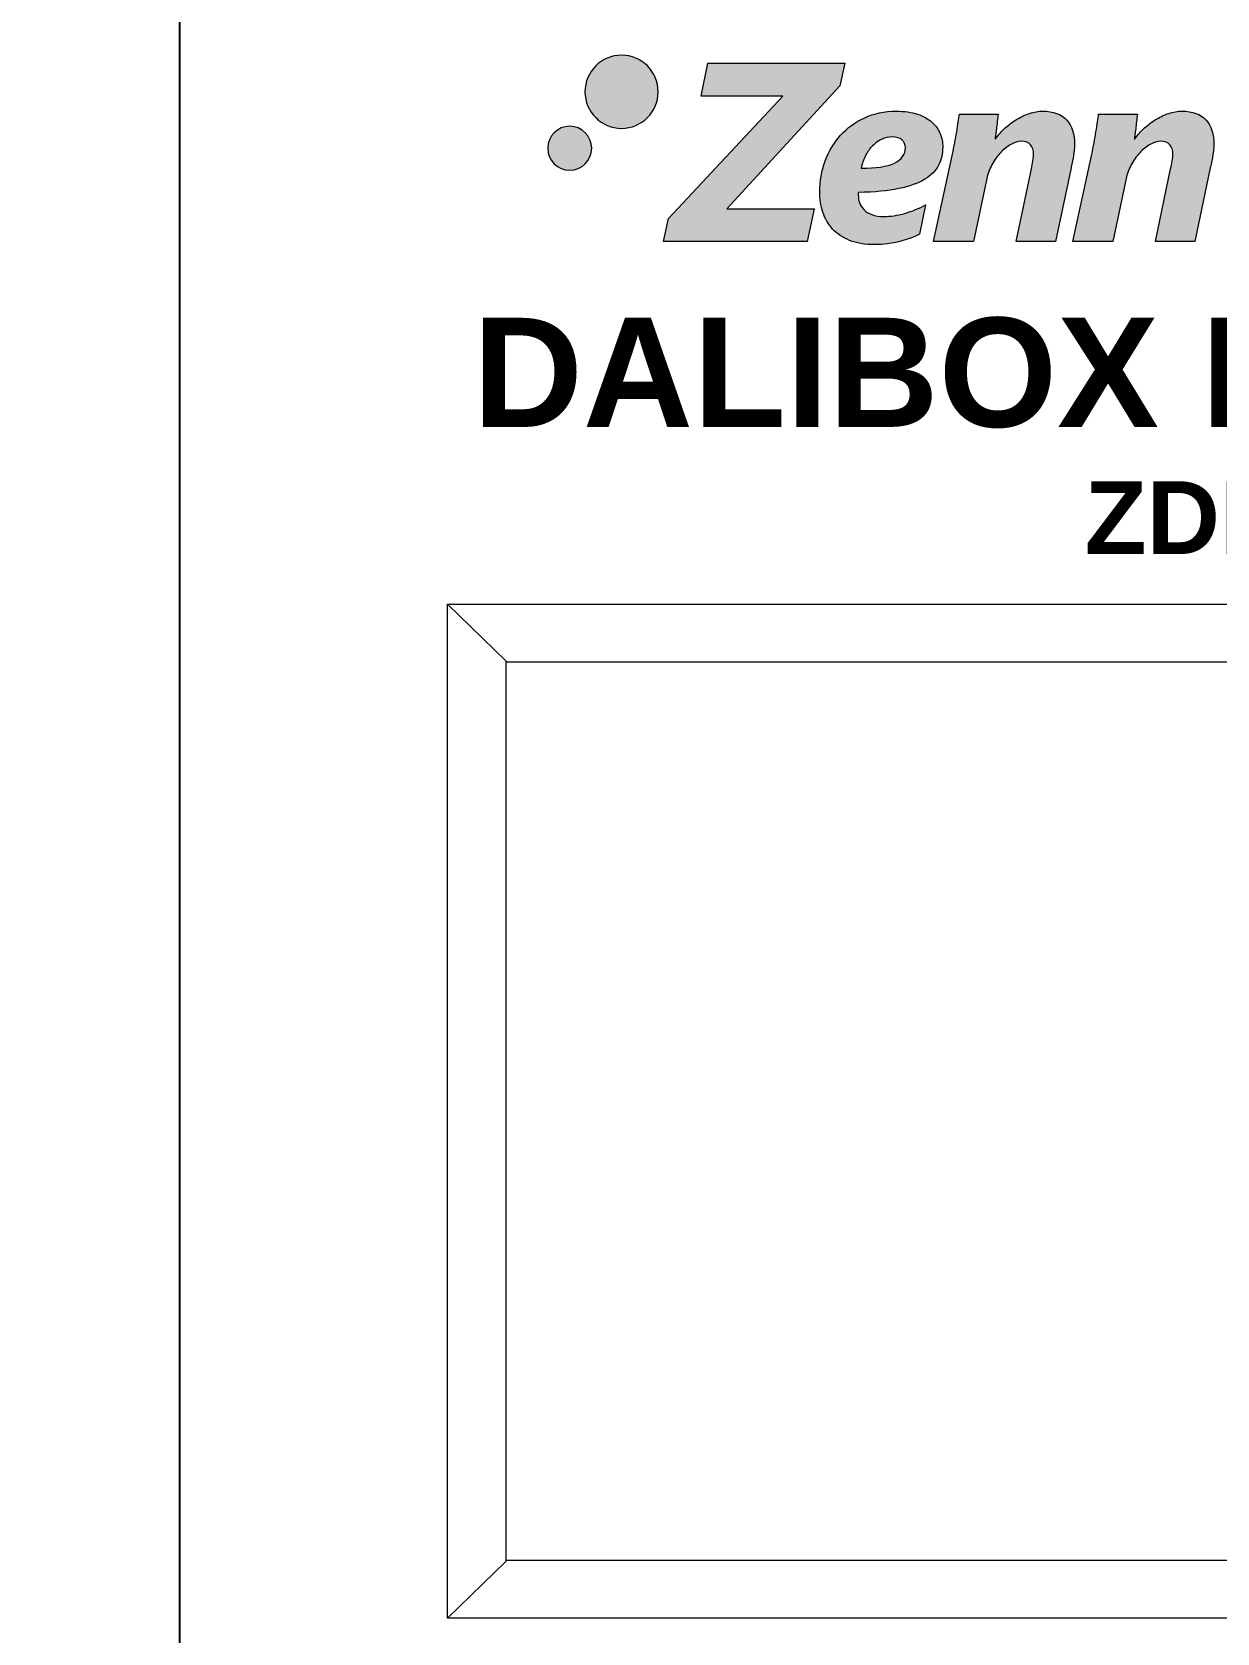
# Model space of a CAD drawing. Header units: millimetres. Extents: x -174 to 283928, y 1291 to 21053.
# Drawn here: x 9684.05 to 9708.47, y 20530.52 to 20563.53 of the extents above; entities that cross this region are included whole.
import ezdxf
from ezdxf.enums import TextEntityAlignment as Align

# ---------------------------------------------------------------- set-up
doc = ezdxf.new("R2010")
doc.units = ezdxf.units.MM
doc.styles.add('Arial Rounded', font='')
doc.styles.get("Standard").update_dxf_attribs({"font": 'arial.ttf'})
doc.styles.get('Arial Rounded').set_extended_font_data('Arial Rounded MT Bold')

# ---------------------------------------------------------------- blocks, each defined once
blk = doc.blocks.new('*U215')
at = {"ltscale": 2}
blk.add_lwpolyline([(0, 20), (0, -20), (840, -20), (840, 20), (0, 20)], dxfattribs=at)
blk.add_lwpolyline([(365.234, 3), (381.234, 3, -0.414214), (383.234, 1), (383.234, -1, -0.414214), (381.234, -3), (365.234, -3, -0.414214), (363.234, -1), (363.234, 1, -0.414214)], format="xyb", close=True, dxfattribs=at)
blk = doc.blocks.new('ZDI-DLI_SERIGRAFIA')
h = blk.add_hatch(color=256)
h.dxf.hatch_style = 2
edge = h.paths.add_edge_path()
edge.add_spline(control_points=[(9.866, 21.121), (9.866, 20.705), (9.528, 20.367), (9.112, 20.367), (8.696, 20.367), (8.358, 20.705), (8.358, 21.121), (8.358, 21.537), (8.696, 21.875), (9.112, 21.875), (9.528, 21.875), (9.866, 21.537), (9.866, 21.121)], knot_values=[0, 0, 0, 0, 1, 1, 1, 2, 2, 2, 3, 3, 3, 4, 4, 4, 4], degree=3, periodic=0)
h = blk.add_hatch(color=256)
h.dxf.hatch_style = 2
h.paths.add_polyline_path([(13.615, 21.244), (11.285, 18.706), (13.08, 18.706), (12.937, 18.035), (9.979, 18.035), (10.079, 18.511), (12.44, 21.034), (10.75, 21.034), (10.893, 21.708), (13.715, 21.708)])
h = blk.add_hatch(color=256)
edge = h.paths.add_edge_path()
edge.add_spline(control_points=[(15.733, 19.981), (15.733, 19.847), (15.705, 19.723), (15.648, 19.61), (15.591, 19.498), (15.495, 19.4), (15.361, 19.318), (15.227, 19.236), (15.049, 19.171), (14.827, 19.125), (14.605, 19.078), (14.328, 19.052), (13.997, 19.047), (13.994, 19.036), (13.992, 19.027), (13.992, 19.02), (13.992, 19.012), (13.992, 19.004), (13.992, 18.996), (13.992, 18.943), (14, 18.89), (14.018, 18.837), (14.035, 18.784), (14.065, 18.736), (14.106, 18.693), (14.148, 18.65), (14.203, 18.616), (14.271, 18.589), (14.339, 18.563), (14.425, 18.55), (14.528, 18.55), (14.589, 18.55), (14.656, 18.555), (14.729, 18.566), (14.801, 18.578), (14.875, 18.594), (14.95, 18.615), (15.025, 18.637), (15.1, 18.662), (15.174, 18.692), (15.248, 18.722), (15.317, 18.755), (15.38, 18.791), (15.38, 18.791), (15.255, 18.186), (15.255, 18.186), (15.202, 18.159), (15.141, 18.132), (15.073, 18.107), (15.005, 18.081), (14.931, 18.058), (14.851, 18.038), (14.772, 18.017), (14.687, 18.001), (14.598, 17.989), (14.508, 17.977), (14.417, 17.971), (14.323, 17.971), (14.125, 17.971), (13.955, 18), (13.813, 18.058), (13.671, 18.116), (13.554, 18.194), (13.463, 18.292), (13.372, 18.391), (13.305, 18.505), (13.262, 18.637), (13.219, 18.769), (13.198, 18.908), (13.198, 19.057), (13.198, 19.281), (13.235, 19.493), (13.31, 19.695), (13.384, 19.896), (13.49, 20.073), (13.627, 20.225), (13.765, 20.376), (13.93, 20.497), (14.124, 20.587), (14.317, 20.676), (14.534, 20.722), (14.773, 20.722), (14.946, 20.722), (15.093, 20.701), (15.214, 20.66), (15.335, 20.619), (15.434, 20.564), (15.511, 20.495), (15.588, 20.426), (15.644, 20.347), (15.68, 20.258), (15.716, 20.169), (15.733, 20.077), (15.733, 19.981), (15.733, 19.981), (15.733, 19.981), (15.733, 19.981)], knot_values=[0, 0, 0, 0, 1, 1, 1, 2, 2, 2, 3, 3, 3, 4, 4, 4, 5, 5, 5, 6, 6, 6, 7, 7, 7, 8, 8, 8, 9, 9, 9, 10, 10, 10, 11, 11, 11, 12, 12, 12, 13, 13, 13, 14, 14, 14, 15, 15, 15, 16, 16, 16, 17, 17, 17, 18, 18, 18, 19, 19, 19, 20, 20, 20, 21, 21, 21, 22, 22, 22, 23, 23, 23, 24, 24, 24, 25, 25, 25, 26, 26, 26, 27, 27, 27, 28, 28, 28, 29, 29, 29, 30, 30, 30, 31, 31, 31, 32, 32, 32, 32], degree=3, periodic=0)
edge = h.paths.add_edge_path()
edge.add_spline(control_points=[(14.963, 19.971), (14.963, 20.034), (14.94, 20.087), (14.892, 20.129), (14.846, 20.17), (14.779, 20.191), (14.694, 20.191), (14.619, 20.191), (14.546, 20.175), (14.478, 20.143), (14.408, 20.11), (14.345, 20.065), (14.288, 20.008), (14.23, 19.951), (14.182, 19.883), (14.141, 19.803), (14.1, 19.724), (14.069, 19.639), (14.049, 19.546), (14.356, 19.543), (14.585, 19.578), (14.736, 19.651), (14.887, 19.725), (14.963, 19.831), (14.963, 19.971), (14.963, 19.971), (14.963, 19.971), (14.963, 19.971)], knot_values=[0, 0, 0, 0, 1, 1, 1, 2, 2, 2, 3, 3, 3, 4, 4, 4, 5, 5, 5, 6, 6, 6, 7, 7, 7, 8, 8, 8, 9, 9, 9, 9], degree=3, periodic=0)
h = blk.add_hatch(color=256)
edge = h.paths.add_edge_path()
edge.add_spline(control_points=[(18.453, 20.033), (18.453, 20.007), (18.45, 19.973), (18.445, 19.93), (18.44, 19.888), (18.433, 19.843), (18.426, 19.797), (18.418, 19.751), (18.41, 19.706), (18.402, 19.663), (18.393, 19.619), (18.385, 19.582), (18.378, 19.551), (18.378, 19.551), (18.058, 18.035), (18.058, 18.035), (18.058, 18.035), (17.246, 18.035), (17.246, 18.035), (17.246, 18.035), (17.561, 19.531), (17.561, 19.531), (17.571, 19.585), (17.582, 19.642), (17.592, 19.7), (17.602, 19.758), (17.607, 19.802), (17.607, 19.833), (17.607, 19.915), (17.586, 19.98), (17.544, 20.029), (17.503, 20.078), (17.44, 20.102), (17.356, 20.102), (17.286, 20.102), (17.213, 20.08), (17.137, 20.036), (17.061, 19.993), (16.989, 19.935), (16.923, 19.864), (16.857, 19.792), (16.798, 19.709), (16.748, 19.616), (16.697, 19.523), (16.662, 19.428), (16.641, 19.331), (16.641, 19.331), (16.37, 18.035), (16.37, 18.035), (16.37, 18.035), (15.546, 18.035), (15.546, 18.035), (15.546, 18.035), (15.935, 19.833), (15.935, 19.833), (15.95, 19.911), (15.965, 19.99), (15.981, 20.07), (15.996, 20.149), (16.01, 20.225), (16.022, 20.298), (16.033, 20.37), (16.044, 20.437), (16.053, 20.5), (16.063, 20.562), (16.07, 20.615), (16.076, 20.658), (16.076, 20.658), (16.875, 20.658), (16.875, 20.658), (16.87, 20.61), (16.864, 20.559), (16.858, 20.507), (16.852, 20.455), (16.846, 20.406), (16.84, 20.358), (16.834, 20.31), (16.829, 20.268), (16.823, 20.231), (16.818, 20.195), (16.814, 20.168), (16.811, 20.153), (16.811, 20.153), (16.821, 20.153), (16.821, 20.153), (16.88, 20.231), (16.947, 20.305), (17.023, 20.375), (17.098, 20.444), (17.178, 20.504), (17.263, 20.555), (17.347, 20.606), (17.435, 20.647), (17.526, 20.676), (17.616, 20.706), (17.707, 20.722), (17.797, 20.722), (18.014, 20.722), (18.177, 20.661), (18.287, 20.541), (18.397, 20.421), (18.453, 20.251), (18.453, 20.033), (18.453, 20.033), (18.453, 20.033), (18.453, 20.033)], knot_values=[0, 0, 0, 0, 1, 1, 1, 2, 2, 2, 3, 3, 3, 4, 4, 4, 5, 5, 5, 6, 6, 6, 7, 7, 7, 8, 8, 8, 9, 9, 9, 10, 10, 10, 11, 11, 11, 12, 12, 12, 13, 13, 13, 14, 14, 14, 15, 15, 15, 16, 16, 16, 17, 17, 17, 18, 18, 18, 19, 19, 19, 20, 20, 20, 21, 21, 21, 22, 22, 22, 23, 23, 23, 24, 24, 24, 25, 25, 25, 26, 26, 26, 27, 27, 27, 28, 28, 28, 29, 29, 29, 30, 30, 30, 31, 31, 31, 32, 32, 32, 33, 33, 33, 34, 34, 34, 35, 35, 35, 35], degree=3, periodic=0)
h = blk.add_hatch(color=256)
edge = h.paths.add_edge_path()
edge.add_spline(control_points=[(21.325, 20.033), (21.325, 20.007), (21.322, 19.973), (21.316, 19.93), (21.311, 19.888), (21.305, 19.843), (21.297, 19.797), (21.29, 19.751), (21.281, 19.706), (21.273, 19.663), (21.264, 19.619), (21.256, 19.582), (21.25, 19.551), (21.25, 19.551), (20.929, 18.035), (20.929, 18.035), (20.929, 18.035), (20.117, 18.035), (20.117, 18.035), (20.117, 18.035), (20.432, 19.531), (20.432, 19.531), (20.442, 19.585), (20.453, 19.642), (20.463, 19.7), (20.473, 19.758), (20.479, 19.802), (20.479, 19.833), (20.479, 19.915), (20.458, 19.98), (20.416, 20.029), (20.374, 20.078), (20.312, 20.102), (20.227, 20.102), (20.157, 20.102), (20.085, 20.08), (20.009, 20.036), (19.933, 19.993), (19.861, 19.935), (19.795, 19.864), (19.729, 19.792), (19.67, 19.709), (19.62, 19.616), (19.569, 19.523), (19.534, 19.428), (19.513, 19.331), (19.513, 19.331), (19.241, 18.035), (19.241, 18.035), (19.241, 18.035), (18.417, 18.035), (18.417, 18.035), (18.417, 18.035), (18.806, 19.833), (18.806, 19.833), (18.822, 19.911), (18.837, 19.99), (18.853, 20.07), (18.868, 20.149), (18.881, 20.225), (18.893, 20.298), (18.906, 20.37), (18.916, 20.437), (18.926, 20.5), (18.935, 20.562), (18.942, 20.615), (18.947, 20.658), (18.947, 20.658), (19.746, 20.658), (19.746, 20.658), (19.741, 20.61), (19.736, 20.559), (19.729, 20.507), (19.723, 20.455), (19.717, 20.406), (19.711, 20.358), (19.705, 20.31), (19.7, 20.268), (19.695, 20.231), (19.69, 20.195), (19.686, 20.168), (19.682, 20.153), (19.682, 20.153), (19.692, 20.153), (19.692, 20.153), (19.752, 20.231), (19.82, 20.305), (19.894, 20.375), (19.97, 20.444), (20.049, 20.504), (20.134, 20.555), (20.219, 20.606), (20.306, 20.647), (20.396, 20.676), (20.488, 20.706), (20.578, 20.722), (20.668, 20.722), (20.885, 20.722), (21.048, 20.661), (21.159, 20.541), (21.269, 20.421), (21.325, 20.251), (21.325, 20.033), (21.325, 20.033), (21.325, 20.033), (21.325, 20.033)], knot_values=[0, 0, 0, 0, 1, 1, 1, 2, 2, 2, 3, 3, 3, 4, 4, 4, 5, 5, 5, 6, 6, 6, 7, 7, 7, 8, 8, 8, 9, 9, 9, 10, 10, 10, 11, 11, 11, 12, 12, 12, 13, 13, 13, 14, 14, 14, 15, 15, 15, 16, 16, 16, 17, 17, 17, 18, 18, 18, 19, 19, 19, 20, 20, 20, 21, 21, 21, 22, 22, 22, 23, 23, 23, 24, 24, 24, 25, 25, 25, 26, 26, 26, 27, 27, 27, 28, 28, 28, 29, 29, 29, 30, 30, 30, 31, 31, 31, 32, 32, 32, 33, 33, 33, 34, 34, 34, 35, 35, 35, 35], degree=3, periodic=0)
h = blk.add_hatch(color=256)
h.dxf.hatch_style = 2
edge = h.paths.add_edge_path()
edge.add_spline(control_points=[(8.497, 19.957), (8.497, 19.706), (8.294, 19.503), (8.043, 19.503), (7.793, 19.503), (7.589, 19.706), (7.589, 19.957), (7.589, 20.208), (7.793, 20.411), (8.043, 20.411), (8.294, 20.411), (8.497, 20.208), (8.497, 19.957)], knot_values=[0, 0, 0, 0, 1, 1, 1, 2, 2, 2, 3, 3, 3, 4, 4, 4, 4], degree=3, periodic=0)
at = {"lineweight": 0}
for p, q in [((10.75, 21.034), (10.893, 21.708)), ((10.893, 21.708), (13.715, 21.708)), ((13.715, 21.708), (13.615, 21.244)), ((13.615, 21.244), (11.285, 18.706)), ((10.079, 18.511), (12.44, 21.034)), ((12.44, 21.034), (10.75, 21.034)), ((9.979, 18.035), (10.079, 18.511)), ((11.285, 18.706), (13.08, 18.706)), ((13.08, 18.706), (12.937, 18.035)), ((12.937, 18.035), (9.979, 18.035))]:
    blk.add_line(p, q, dxfattribs=at)
for points, knots in [([(9.866, 21.121), (9.866, 20.705), (9.528, 20.367), (9.112, 20.367), (8.696, 20.367), (8.358, 20.705), (8.358, 21.121), (8.358, 21.537), (8.696, 21.875), (9.112, 21.875), (9.528, 21.875), (9.866, 21.537), (9.866, 21.121)], [0, 0, 0, 0, 1, 1, 1, 2, 2, 2, 3, 3, 3, 4, 4, 4, 4]), ([(14.124, 20.587), (14.317, 20.676), (14.534, 20.722), (14.773, 20.722), (14.946, 20.722), (15.093, 20.701), (15.214, 20.66)], [26, 26, 26, 26, 27, 27, 27, 28, 28, 28, 28]), ([(17.526, 20.676), (17.616, 20.706), (17.707, 20.722), (17.797, 20.722), (18.014, 20.722), (18.177, 20.661), (18.287, 20.541)], [31, 31, 31, 31, 32, 32, 32, 33, 33, 33, 33]), ([(20.396, 20.676), (20.488, 20.706), (20.578, 20.722), (20.668, 20.722), (20.885, 20.722), (21.048, 20.661), (21.159, 20.541)], [31, 31, 31, 31, 32, 32, 32, 33, 33, 33, 33]), ([(8.497, 19.957), (8.497, 19.706), (8.294, 19.503), (8.043, 19.503), (7.793, 19.503), (7.589, 19.706), (7.589, 19.957), (7.589, 20.208), (7.793, 20.411), (8.043, 20.411), (8.294, 20.411), (8.497, 20.208), (8.497, 19.957)], [0, 0, 0, 0, 1, 1, 1, 2, 2, 2, 3, 3, 3, 4, 4, 4, 4]), ([(14.892, 20.129), (14.846, 20.17), (14.779, 20.191), (14.694, 20.191), (14.619, 20.191), (14.546, 20.175), (14.478, 20.143)], [1, 1, 1, 1, 2, 2, 2, 3, 3, 3, 3]), ([(17.544, 20.029), (17.503, 20.078), (17.44, 20.102), (17.356, 20.102), (17.286, 20.102), (17.213, 20.08), (17.137, 20.036)], [10, 10, 10, 10, 11, 11, 11, 12, 12, 12, 12]), ([(17.592, 19.7), (17.602, 19.758), (17.607, 19.802), (17.607, 19.833), (17.607, 19.915), (17.586, 19.98), (17.544, 20.029)], [8, 8, 8, 8, 9, 9, 9, 10, 10, 10, 10]), ([(20.416, 20.029), (20.374, 20.078), (20.312, 20.102), (20.227, 20.102), (20.157, 20.102), (20.085, 20.08), (20.009, 20.036)], [10, 10, 10, 10, 11, 11, 11, 12, 12, 12, 12]), ([(20.463, 19.7), (20.473, 19.758), (20.479, 19.802), (20.479, 19.833), (20.479, 19.915), (20.458, 19.98), (20.416, 20.029)], [8, 8, 8, 8, 9, 9, 9, 10, 10, 10, 10]), ([(13.262, 18.637), (13.219, 18.769), (13.198, 18.908), (13.198, 19.057), (13.198, 19.281), (13.235, 19.493), (13.31, 19.695)], [22, 22, 22, 22, 23, 23, 23, 24, 24, 24, 24]), ([(13.997, 19.047), (13.994, 19.036), (13.992, 19.027), (13.992, 19.02), (13.992, 19.012), (13.992, 19.004), (13.992, 18.996), (13.992, 18.943), (14, 18.89), (14.018, 18.837)], [4, 4, 4, 4, 5, 5, 5, 6, 6, 6, 7, 7, 7, 7]), ([(14.271, 18.589), (14.339, 18.563), (14.425, 18.55), (14.528, 18.55), (14.589, 18.55), (14.656, 18.555), (14.729, 18.566)], [9, 9, 9, 9, 10, 10, 10, 11, 11, 11, 11]), ([(14.598, 17.989), (14.508, 17.977), (14.417, 17.971), (14.323, 17.971), (14.125, 17.971), (13.955, 18), (13.813, 18.058)], [18, 18, 18, 18, 19, 19, 19, 20, 20, 20, 20])]:
    blk.add_open_spline(points, degree=3, knots=knots, dxfattribs=at)
for points in [[(13.627, 20.225), (13.765, 20.376), (13.93, 20.497), (14.124, 20.587)], [(15.214, 20.66), (15.335, 20.619), (15.434, 20.564), (15.511, 20.495)], [(15.511, 20.495), (15.588, 20.426), (15.644, 20.347), (15.68, 20.258)], [(16.022, 20.298), (16.033, 20.37), (16.044, 20.437), (16.053, 20.5)], [(16.053, 20.5), (16.063, 20.562), (16.07, 20.615), (16.076, 20.658)], [(16.076, 20.658), (16.076, 20.658), (16.875, 20.658), (16.875, 20.658)], [(16.858, 20.507), (16.852, 20.455), (16.846, 20.406), (16.84, 20.358)], [(16.875, 20.658), (16.87, 20.61), (16.864, 20.559), (16.858, 20.507)], [(17.023, 20.375), (17.098, 20.444), (17.178, 20.504), (17.263, 20.555)], [(17.263, 20.555), (17.347, 20.606), (17.435, 20.647), (17.526, 20.676)], [(18.287, 20.541), (18.397, 20.421), (18.453, 20.251), (18.453, 20.033)], [(18.893, 20.298), (18.906, 20.37), (18.916, 20.437), (18.926, 20.5)], [(18.926, 20.5), (18.935, 20.562), (18.942, 20.615), (18.947, 20.658)], [(18.947, 20.658), (18.947, 20.658), (19.746, 20.658), (19.746, 20.658)], [(19.729, 20.507), (19.723, 20.455), (19.717, 20.406), (19.711, 20.358)], [(19.746, 20.658), (19.741, 20.61), (19.736, 20.559), (19.729, 20.507)], [(19.894, 20.375), (19.97, 20.444), (20.049, 20.504), (20.134, 20.555)], [(20.134, 20.555), (20.219, 20.606), (20.306, 20.647), (20.396, 20.676)], [(21.159, 20.541), (21.269, 20.421), (21.325, 20.251), (21.325, 20.033)], [(13.31, 19.695), (13.384, 19.896), (13.49, 20.073), (13.627, 20.225)], [(14.478, 20.143), (14.408, 20.11), (14.345, 20.065), (14.288, 20.008)], [(15.68, 20.258), (15.716, 20.169), (15.733, 20.077), (15.733, 19.981)], [(15.981, 20.07), (15.996, 20.149), (16.01, 20.225), (16.022, 20.298)], [(16.823, 20.231), (16.818, 20.195), (16.814, 20.168), (16.811, 20.153)], [(16.811, 20.153), (16.811, 20.153), (16.821, 20.153), (16.821, 20.153)], [(16.821, 20.153), (16.88, 20.231), (16.947, 20.305), (17.023, 20.375)], [(16.84, 20.358), (16.834, 20.31), (16.829, 20.268), (16.823, 20.231)], [(18.853, 20.07), (18.868, 20.149), (18.881, 20.225), (18.893, 20.298)], [(19.695, 20.231), (19.69, 20.195), (19.686, 20.168), (19.682, 20.153)], [(19.682, 20.153), (19.682, 20.153), (19.692, 20.153), (19.692, 20.153)], [(19.692, 20.153), (19.752, 20.231), (19.82, 20.305), (19.894, 20.375)], [(19.711, 20.358), (19.705, 20.31), (19.7, 20.268), (19.695, 20.231)], [(14.141, 19.803), (14.1, 19.724), (14.069, 19.639), (14.049, 19.546)], [(14.288, 20.008), (14.23, 19.951), (14.182, 19.883), (14.141, 19.803)], [(14.736, 19.651), (14.887, 19.725), (14.963, 19.831), (14.963, 19.971)], [(14.963, 19.971), (14.963, 20.034), (14.94, 20.087), (14.892, 20.129)], [(15.546, 18.035), (15.546, 18.035), (15.935, 19.833), (15.935, 19.833)], [(15.733, 19.981), (15.733, 19.847), (15.705, 19.723), (15.648, 19.61)], [(15.935, 19.833), (15.95, 19.911), (15.965, 19.99), (15.981, 20.07)], [(16.923, 19.864), (16.857, 19.792), (16.798, 19.709), (16.748, 19.616)], [(17.137, 20.036), (17.061, 19.993), (16.989, 19.935), (16.923, 19.864)], [(18.417, 18.035), (18.417, 18.035), (18.806, 19.833), (18.806, 19.833)], [(18.445, 19.93), (18.44, 19.888), (18.433, 19.843), (18.426, 19.797)], [(18.453, 20.033), (18.453, 20.007), (18.45, 19.973), (18.445, 19.93)], [(18.806, 19.833), (18.822, 19.911), (18.837, 19.99), (18.853, 20.07)], [(19.795, 19.864), (19.729, 19.792), (19.67, 19.709), (19.62, 19.616)], [(20.009, 20.036), (19.933, 19.993), (19.861, 19.935), (19.795, 19.864)], [(21.316, 19.93), (21.311, 19.888), (21.305, 19.843), (21.297, 19.797)], [(21.325, 20.033), (21.325, 20.007), (21.322, 19.973), (21.316, 19.93)], [(14.049, 19.546), (14.356, 19.543), (14.585, 19.578), (14.736, 19.651)], [(15.648, 19.61), (15.591, 19.498), (15.495, 19.4), (15.361, 19.318)], [(16.748, 19.616), (16.697, 19.523), (16.662, 19.428), (16.641, 19.331)], [(17.246, 18.035), (17.246, 18.035), (17.561, 19.531), (17.561, 19.531)], [(17.561, 19.531), (17.571, 19.585), (17.582, 19.642), (17.592, 19.7)], [(18.378, 19.551), (18.378, 19.551), (18.058, 18.035), (18.058, 18.035)], [(18.402, 19.663), (18.393, 19.619), (18.385, 19.582), (18.378, 19.551)], [(18.426, 19.797), (18.418, 19.751), (18.41, 19.706), (18.402, 19.663)], [(19.62, 19.616), (19.569, 19.523), (19.534, 19.428), (19.513, 19.331)], [(20.117, 18.035), (20.117, 18.035), (20.432, 19.531), (20.432, 19.531)], [(20.432, 19.531), (20.442, 19.585), (20.453, 19.642), (20.463, 19.7)], [(21.25, 19.551), (21.25, 19.551), (20.929, 18.035), (20.929, 18.035)], [(21.273, 19.663), (21.264, 19.619), (21.256, 19.582), (21.25, 19.551)], [(21.297, 19.797), (21.29, 19.751), (21.281, 19.706), (21.273, 19.663)], [(15.361, 19.318), (15.227, 19.236), (15.049, 19.171), (14.827, 19.125)], [(16.641, 19.331), (16.641, 19.331), (16.37, 18.035), (16.37, 18.035)], [(19.513, 19.331), (19.513, 19.331), (19.241, 18.035), (19.241, 18.035)], [(14.827, 19.125), (14.605, 19.078), (14.328, 19.052), (13.997, 19.047)], [(14.018, 18.837), (14.035, 18.784), (14.065, 18.736), (14.106, 18.693)], [(13.463, 18.292), (13.372, 18.391), (13.305, 18.505), (13.262, 18.637)], [(14.106, 18.693), (14.148, 18.65), (14.203, 18.616), (14.271, 18.589)], [(14.729, 18.566), (14.801, 18.578), (14.875, 18.594), (14.95, 18.615)], [(14.95, 18.615), (15.025, 18.637), (15.1, 18.662), (15.174, 18.692)], [(15.174, 18.692), (15.248, 18.722), (15.317, 18.755), (15.38, 18.791)], [(15.38, 18.791), (15.38, 18.791), (15.255, 18.186), (15.255, 18.186)], [(13.813, 18.058), (13.671, 18.116), (13.554, 18.194), (13.463, 18.292)], [(15.255, 18.186), (15.202, 18.159), (15.141, 18.132), (15.073, 18.107)], [(14.851, 18.038), (14.772, 18.017), (14.687, 18.001), (14.598, 17.989)], [(15.073, 18.107), (15.005, 18.081), (14.931, 18.058), (14.851, 18.038)], [(16.37, 18.035), (16.37, 18.035), (15.546, 18.035), (15.546, 18.035)], [(18.058, 18.035), (18.058, 18.035), (17.246, 18.035), (17.246, 18.035)], [(19.241, 18.035), (19.241, 18.035), (18.417, 18.035), (18.417, 18.035)], [(20.929, 18.035), (20.929, 18.035), (20.117, 18.035), (20.117, 18.035)]]:
    blk.add_open_spline(points, degree=3, dxfattribs=at)
at = {"style": 'Arial Rounded'}
for s, height, p in [('DALIBOX Interface 64/32', 2.25, (6.046, 14.213)), ('ZDI-DLI', 1.5, (18.656, 11.593))]:
    blk.add_text(s, height=height, dxfattribs=at).set_placement(p)
blk = doc.blocks.new('ZDI-DLI_ENVOLVENTE')
for p, q in [((0, -45), (0, 45)), ((80, 45), (80, -45))]:
    blk.add_line(p, q)
at = {"lineweight": 18}
for p, q in [((5.527, -10.348), (5.527, 10.56)), ((5.527, 10.56), (43.979, 10.56)), ((5.527, 10.56), (6.727, 9.389)), ((6.727, 9.389), (6.727, -9.178)), ((42.779, 9.364), (6.727, 9.364)), ((5.527, -10.348), (6.727, -9.178)), ((6.727, -9.152), (42.779, -9.152)), ((43.979, -10.348), (5.527, -10.348))]:
    blk.add_line(p, q, dxfattribs=at)
blk = doc.blocks.new('ZDI-DLI_ATT_DEF')
blk.add_wipeout([(0, 45), (80, 45), (80, -45), (0, -45)])
for name in ['ZDI-DLI_ENVOLVENTE', 'ZDI-DLI_SERIGRAFIA']:
    blk.add_blockref(name, (0, 0))
at = {"color": 3, "flags": 2}
blk.add_attdef('REFERENCE', text='', height=2.5, dxfattribs=at).set_placement((40.498, 35.586), align=Align.CENTER)
at = {"color": 3}
blk.add_attdef('PHYSICAL_ADD.', text='', height=2.5, dxfattribs=at).set_placement((40.85, 32.03), align=Align.CENTER)

msp = doc.modelspace()

# ---------------------------------------------------------------- block references
at = {"color": 1}
msp.add_blockref('*U215', (9321.853, 20541.172), dxfattribs=at)

# ---------------------------------------------------------------- next in the draw order: block references
msp.add_blockref('ZDI-DLI_ATT_DEF', (9687.087, 20541.172))

# ---------------------------------------------------------------- next in the draw order: block references
msp.add_blockref('ZDI-DLI_ATT_DEF', (9607.087, 20541.172))

doc.saveas('drawing.dxf')
